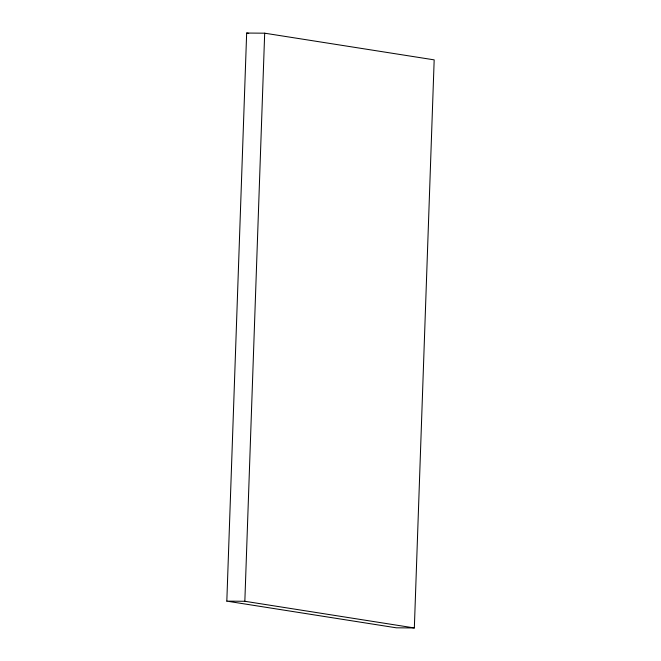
<?xml version="1.0" encoding="UTF-8"?>
<svg xmlns="http://www.w3.org/2000/svg" width="661" height="661" viewBox="0 0 661 661"><rect width="100%" height="100%" fill="white"/><g stroke="black" fill="none" stroke-linecap="round" stroke-linejoin="round"><path stroke-width="0.99" d="M226.822 601.138L246.66 33.05L264.681 33.19L434.178 59.862L414.34 627.95L396.319 627.81L226.822 601.138L244.843 601.279L414.34 627.95M244.843 601.279L264.681 33.19M246.66 33.05L248.685 33.372"/></g></svg>
